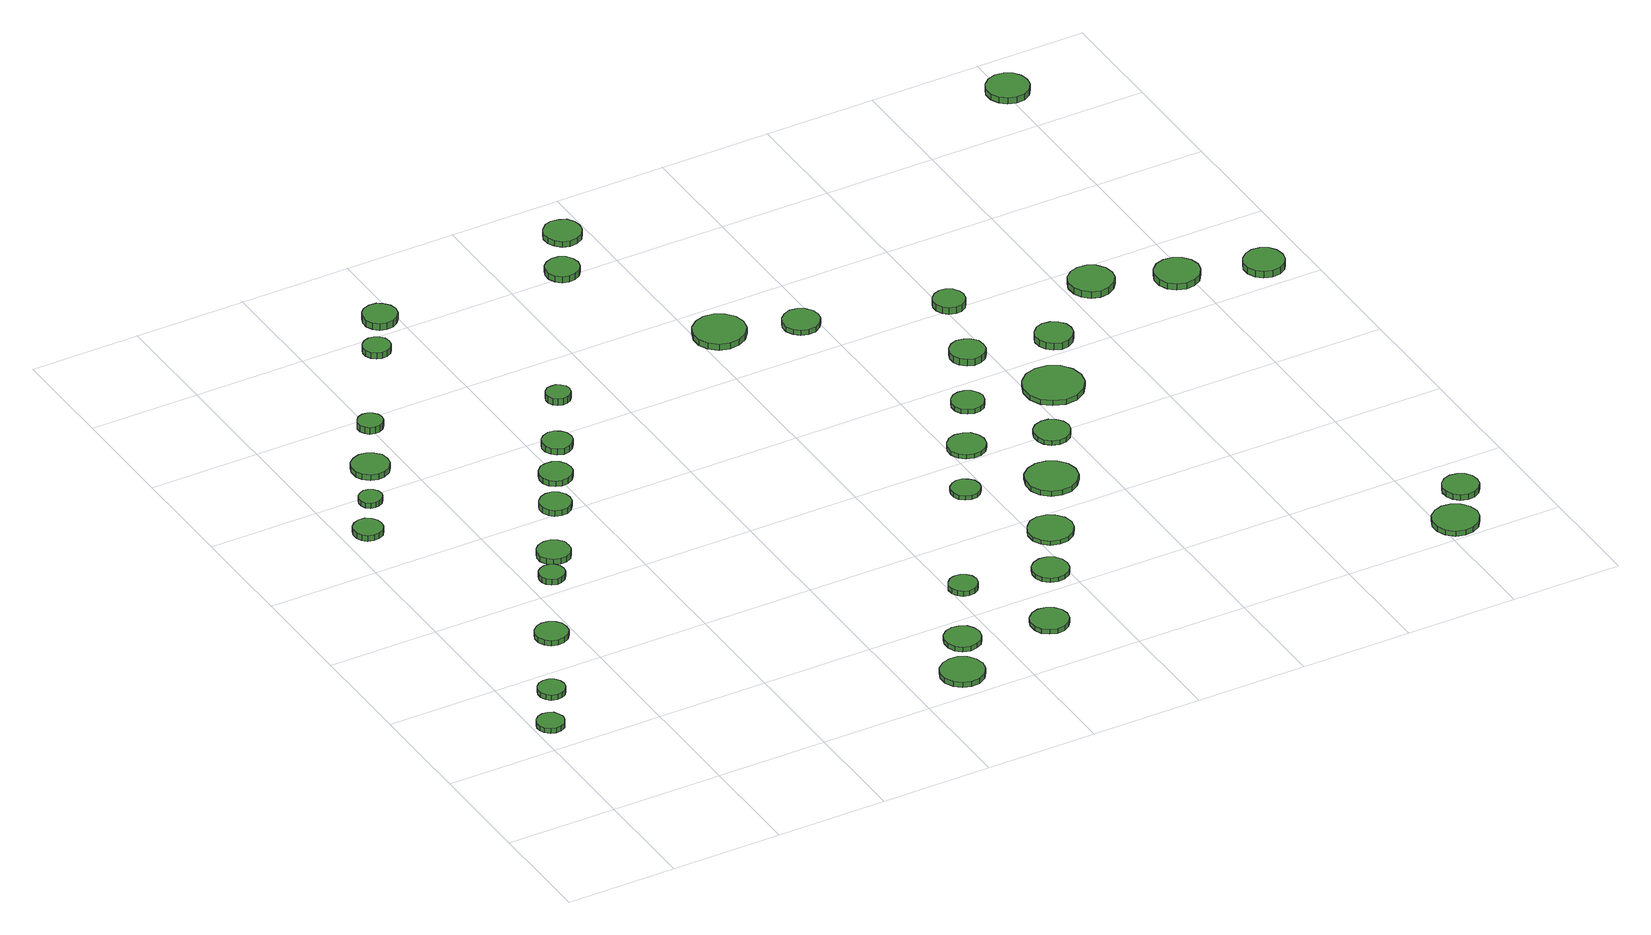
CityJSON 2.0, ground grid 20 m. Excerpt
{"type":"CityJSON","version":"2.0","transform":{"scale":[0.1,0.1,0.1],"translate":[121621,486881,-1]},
"CityObjects":{
"tree1":{"type":"SolitaryVegetationObject","attributes":{"function":"something"},"geometry":[{"type":"MultiSurface","lod":"1","boundaries":[[[0,1,2,3,4,5,6,7,8,9,10,11,12,13,14]],[[15,16,17,18,19,20,21,22,23,24,25,26,27,28,29]],[[0,29,28,1]],[[1,28,27,2]],[[2,27,26,3]],[[3,26,25,4]],[[4,25,24,5]],[[5,24,23,6]],[[6,23,22,7]],[[7,22,21,8]],[[8,21,20,9]],[[9,20,19,10]],[[10,19,18,11]],[[11,18,17,12]],[[12,17,16,13]],[[13,16,15,14]],[[14,15,29,0]]]}]},
"tree2":{"type":"SolitaryVegetationObject","attributes":{"function":"something"},"geometry":[{"type":"MultiSurface","lod":"1","boundaries":[[[30,31,32,33,34,35,36,37,38,39,40,41,42,43,44]],[[45,46,47,48,49,50,51,52,53,54,55,56,57,58,59]],[[30,59,58,31]],[[31,58,57,32]],[[32,57,56,33]],[[33,56,55,34]],[[34,55,54,35]],[[35,54,53,36]],[[36,53,52,37]],[[37,52,51,38]],[[38,51,50,39]],[[39,50,49,40]],[[40,49,48,41]],[[41,48,47,42]],[[42,47,46,43]],[[43,46,45,44]],[[44,45,59,30]]]}]},
"tree3":{"type":"SolitaryVegetationObject","attributes":{"function":"something"},"geometry":[{"type":"MultiSurface","lod":"1","boundaries":[[[60,61,62,63,64,65,66,67,68,69,70,71,72,73,74]],[[75,76,77,78,79,80,81,82,83,84,85,86,87,88,89]],[[60,89,88,61]],[[61,88,87,62]],[[62,87,86,63]],[[63,86,85,64]],[[64,85,84,65]],[[65,84,83,66]],[[66,83,82,67]],[[67,82,81,68]],[[68,81,80,69]],[[69,80,79,70]],[[70,79,78,71]],[[71,78,77,72]],[[72,77,76,73]],[[73,76,75,74]],[[74,75,89,60]]]}]},
"tree4":{"type":"SolitaryVegetationObject","attributes":{"function":"something"},"geometry":[{"type":"MultiSurface","lod":"1","boundaries":[[[90,91,92,93,94,95,96,97,98,99,100,101,102,103,104]],[[105,106,107,108,109,110,111,112,113,114,115,116,117,118,119]],[[90,119,118,91]],[[91,118,117,92]],[[92,117,116,93]],[[93,116,115,94]],[[94,115,114,95]],[[95,114,113,96]],[[96,113,112,97]],[[97,112,111,98]],[[98,111,110,99]],[[99,110,109,100]],[[100,109,108,101]],[[101,108,107,102]],[[102,107,106,103]],[[103,106,105,104]],[[104,105,119,90]]]}]},
"tree5":{"type":"SolitaryVegetationObject","attributes":{"function":"something"},"geometry":[{"type":"MultiSurface","lod":"1","boundaries":[[[120,121,122,123,124,125,126,127,128,129,130,131,132,133,134]],[[135,136,137,138,139,140,141,142,143,144,145,146,147,148,149]],[[120,149,148,121]],[[121,148,147,122]],[[122,147,146,123]],[[123,146,145,124]],[[124,145,144,125]],[[125,144,143,126]],[[126,143,142,127]],[[127,142,141,128]],[[128,141,140,129]],[[129,140,139,130]],[[130,139,138,131]],[[131,138,137,132]],[[132,137,136,133]],[[133,136,135,134]],[[134,135,149,120]]]}]},
"tree6":{"type":"SolitaryVegetationObject","attributes":{"function":"something"},"geometry":[{"type":"MultiSurface","lod":"1","boundaries":[[[150,151,152,153,154,155,156,157,158,159,160,161,162,163,164]],[[165,166,167,168,169,170,171,172,173,174,175,176,177,178,179]],[[150,179,178,151]],[[151,178,177,152]],[[152,177,176,153]],[[153,176,175,154]],[[154,175,174,155]],[[155,174,173,156]],[[156,173,172,157]],[[157,172,171,158]],[[158,171,170,159]],[[159,170,169,160]],[[160,169,168,161]],[[161,168,167,162]],[[162,167,166,163]],[[163,166,165,164]],[[164,165,179,150]]]}]},
"tree7":{"type":"SolitaryVegetationObject","attributes":{"function":"something"},"geometry":[{"type":"MultiSurface","lod":"1","boundaries":[[[180,181,182,183,184,185,186,187,188,189,190,191,192,193,194]],[[195,196,197,198,199,200,201,202,203,204,205,206,207,208,209]],[[180,209,208,181]],[[181,208,207,182]],[[182,207,206,183]],[[183,206,205,184]],[[184,205,204,185]],[[185,204,203,186]],[[186,203,202,187]],[[187,202,201,188]],[[188,201,200,189]],[[189,200,199,190]],[[190,199,198,191]],[[191,198,197,192]],[[192,197,196,193]],[[193,196,195,194]],[[194,195,209,180]]]}]},
"tree8":{"type":"SolitaryVegetationObject","attributes":{"function":"something"},"geometry":[{"type":"MultiSurface","lod":"1","boundaries":[[[210,211,212,213,214,215,216,217,218,219,220,221,222,223,224]],[[225,226,227,228,229,230,231,232,233,234,235,236,237,238,239]],[[210,239,238,211]],[[211,238,237,212]],[[212,237,236,213]],[[213,236,235,214]],[[214,235,234,215]],[[215,234,233,216]],[[216,233,232,217]],[[217,232,231,218]],[[218,231,230,219]],[[219,230,229,220]],[[220,229,228,221]],[[221,228,227,222]],[[222,227,226,223]],[[223,226,225,224]],[[224,225,239,210]]]}]},
"tree9":{"type":"SolitaryVegetationObject","attributes":{"function":"something"},"geometry":[{"type":"MultiSurface","lod":"1","boundaries":[[[240,241,242,243,244,245,246,247,248,249,250,251,252,253,254]],[[255,256,257,258,259,260,261,262,263,264,265,266,267,268,269]],[[240,269,268,241]],[[241,268,267,242]],[[242,267,266,243]],[[243,266,265,244]],[[244,265,264,245]],[[245,264,263,246]],[[246,263,262,247]],[[247,262,261,248]],[[248,261,260,249]],[[249,260,259,250]],[[250,259,258,251]],[[251,258,257,252]],[[252,257,256,253]],[[253,256,255,254]],[[254,255,269,240]]]}]},
"tree10":{"type":"SolitaryVegetationObject","attributes":{"function":"something"},"geometry":[{"type":"MultiSurface","lod":"1","boundaries":[[[270,271,272,273,274,275,276,277,278,279,280,281,282,283,284]],[[285,286,287,288,289,290,291,292,293,294,295,296,297,298,299]],[[270,299,298,271]],[[271,298,297,272]],[[272,297,296,273]],[[273,296,295,274]],[[274,295,294,275]],[[275,294,293,276]],[[276,293,292,277]],[[277,292,291,278]],[[278,291,290,279]],[[279,290,289,280]],[[280,289,288,281]],[[281,288,287,282]],[[282,287,286,283]],[[283,286,285,284]],[[284,285,299,270]]]}]},
"tree11":{"type":"SolitaryVegetationObject","attributes":{"function":"something"},"geometry":[{"type":"MultiSurface","lod":"1","boundaries":[[[300,301,302,303,304,305,306,307,308,309,310,311,312,313,314]],[[315,316,317,318,319,320,321,322,323,324,325,326,327,328,329]],[[300,329,328,301]],[[301,328,327,302]],[[302,327,326,303]],[[303,326,325,304]],[[304,325,324,305]],[[305,324,323,306]],[[306,323,322,307]],[[307,322,321,308]],[[308,321,320,309]],[[309,320,319,310]],[[310,319,318,311]],[[311,318,317,312]],[[312,317,316,313]],[[313,316,315,314]],[[314,315,329,300]]]}]},
"tree12":{"type":"SolitaryVegetationObject","attributes":{"function":"something"},"geometry":[{"type":"MultiSurface","lod":"1","boundaries":[[[330,331,332,333,334,335,336,337,338,339,340,341,342,343,344]],[[345,346,347,348,349,350,351,352,353,354,355,356,357,358,359]],[[330,359,358,331]],[[331,358,357,332]],[[332,357,356,333]],[[333,356,355,334]],[[334,355,354,335]],[[335,354,353,336]],[[336,353,352,337]],[[337,352,351,338]],[[338,351,350,339]],[[339,350,349,340]],[[340,349,348,341]],[[341,348,347,342]],[[342,347,346,343]],[[343,346,345,344]],[[344,345,359,330]]]}]},
"tree13":{"type":"SolitaryVegetationObject","attributes":{"function":"something"},"geometry":[{"type":"MultiSurface","lod":"1","boundaries":[[[360,361,362,363,364,365,366,367,368,369,370,371,372,373,374]],[[375,376,377,378,379,380,381,382,383,384,385,386,387,388,389]],[[360,389,388,361]],[[361,388,387,362]],[[362,387,386,363]],[[363,386,385,364]],[[364,385,384,365]],[[365,384,383,366]],[[366,383,382,367]],[[367,382,381,368]],[[368,381,380,369]],[[369,380,379,370]],[[370,379,378,371]],[[371,378,377,372]],[[372,377,376,373]],[[373,376,375,374]],[[374,375,389,360]]]}]},
"tree14":{"type":"SolitaryVegetationObject","attributes":{"function":"something"},"geometry":[{"type":"MultiSurface","lod":"1","boundaries":[[[390,391,392,393,394,395,396,397,398,399,400,401,402,403,404]],[[405,406,407,408,409,410,411,412,413,414,415,416,417,418,419]],[[390,419,418,391]],[[391,418,417,392]],[[392,417,416,393]],[[393,416,415,394]],[[394,415,414,395]],[[395,414,413,396]],[[396,413,412,397]],[[397,412,411,398]],[[398,411,410,399]],[[399,410,409,400]],[[400,409,408,401]],[[401,408,407,402]],[[402,407,406,403]],[[403,406,405,404]],[[404,405,419,390]]]}]},
"tree15":{"type":"SolitaryVegetationObject","attributes":{"function":"something"},"geometry":[{"type":"MultiSurface","lod":"1","boundaries":[[[420,421,422,423,424,425,426,427,428,429,430,431,432,433,434]],[[435,436,437,438,439,440,441,442,443,444,445,446,447,448,449]],[[420,449,448,421]],[[421,448,447,422]],[[422,447,446,423]],[[423,446,445,424]],[[424,445,444,425]],[[425,444,443,426]],[[426,443,442,427]],[[427,442,441,428]],[[428,441,440,429]],[[429,440,439,430]],[[430,439,438,431]],[[431,438,437,432]],[[432,437,436,433]],[[433,436,435,434]],[[434,435,449,420]]]}]},
"tree16":{"type":"SolitaryVegetationObject","attributes":{"function":"something"},"geometry":[{"type":"MultiSurface","lod":"1","boundaries":[[[450,451,452,453,454,455,456,457,458,459,460,461,462,463,464]],[[465,466,467,468,469,470,471,472,473,474,475,476,477,478,479]],[[450,479,478,451]],[[451,478,477,452]],[[452,477,476,453]],[[453,476,475,454]],[[454,475,474,455]],[[455,474,473,456]],[[456,473,472,457]],[[457,472,471,458]],[[458,471,470,459]],[[459,470,469,460]],[[460,469,468,461]],[[461,468,467,462]],[[462,467,466,463]],[[463,466,465,464]],[[464,465,479,450]]]}]},
"tree17":{"type":"SolitaryVegetationObject","attributes":{"function":"something"},"geometry":[{"type":"MultiSurface","lod":"1","boundaries":[[[480,481,482,483,484,485,486,487,488,489,490,491,492,493,494]],[[495,496,497,498,499,500,501,502,503,504,505,506,507,508,509]],[[480,509,508,481]],[[481,508,507,482]],[[482,507,506,483]],[[483,506,505,484]],[[484,505,504,485]],[[485,504,503,486]],[[486,503,502,487]],[[487,502,501,488]],[[488,501,500,489]],[[489,500,499,490]],[[490,499,498,491]],[[491,498,497,492]],[[492,497,496,493]],[[493,496,495,494]],[[494,495,509,480]]]}]},
"tree18":{"type":"SolitaryVegetationObject","attributes":{"function":"something"},"geometry":[{"type":"MultiSurface","lod":"1","boundaries":[[[510,511,512,513,514,515,516,517,518,519,520,521,522,523,524]],[[525,526,527,528,529,530,531,532,533,534,535,536,537,538,539]],[[510,539,538,511]],[[511,538,537,512]],[[512,537,536,513]],[[513,536,535,514]],[[514,535,534,515]],[[515,534,533,516]],[[516,533,532,517]],[[517,532,531,518]],[[518,531,530,519]],[[519,530,529,520]],[[520,529,528,521]],[[521,528,527,522]],[[522,527,526,523]],[[523,526,525,524]],[[524,525,539,510]]]}]},
"tree19":{"type":"SolitaryVegetationObject","attributes":{"function":"something"},"geometry":[{"type":"MultiSurface","lod":"1","boundaries":[[[540,541,542,543,544,545,546,547,548,549,550,551,552,553,554]],[[555,556,557,558,559,560,561,562,563,564,565,566,567,568,569]],[[540,569,568,541]],[[541,568,567,542]],[[542,567,566,543]],[[543,566,565,544]],[[544,565,564,545]],[[545,564,563,546]],[[546,563,562,547]],[[547,562,561,548]],[[548,561,560,549]],[[549,560,559,550]],[[550,559,558,551]],[[551,558,557,552]],[[552,557,556,553]],[[553,556,555,554]],[[554,555,569,540]]]}]},
"tree20":{"type":"SolitaryVegetationObject","attributes":{"function":"something"},"geometry":[{"type":"MultiSurface","lod":"1","boundaries":[[[570,571,572,573,574,575,576,577,578,579,580,581,582,583,584]],[[585,586,587,588,589,590,591,592,593,594,595,596,597,598,599]],[[570,599,598,571]],[[571,598,597,572]],[[572,597,596,573]],[[573,596,595,574]],[[574,595,594,575]],[[575,594,593,576]],[[576,593,592,577]],[[577,592,591,578]],[[578,591,590,579]],[[579,590,589,580]],[[580,589,588,581]],[[581,588,587,582]],[[582,587,586,583]],[[583,586,585,584]],[[584,585,599,570]]]}]},
"tree21":{"type":"SolitaryVegetationObject","attributes":{"function":"something"},"geometry":[{"type":"MultiSurface","lod":"1","boundaries":[[[600,601,602,603,604,605,606,607,608,609,610,611,612,613,614]],[[615,616,617,618,619,620,621,622,623,624,625,626,627,628,629]],[[600,629,628,601]],[[601,628,627,602]],[[602,627,626,603]],[[603,626,625,604]],[[604,625,624,605]],[[605,624,623,606]],[[606,623,622,607]],[[607,622,621,608]],[[608,621,620,609]],[[609,620,619,610]],[[610,619,618,611]],[[611,618,617,612]],[[612,617,616,613]],[[613,616,615,614]],[[614,615,629,600]]]}]},
"tree22":{"type":"SolitaryVegetationObject","attributes":{"function":"something"},"geometry":[{"type":"MultiSurface","lod":"1","boundaries":[[[630,631,632,633,634,635,636,637,638,639,640,641,642,643,644]],[[645,646,647,648,649,650,651,652,653,654,655,656,657,658,659]],[[630,659,658,631]],[[631,658,657,632]],[[632,657,656,633]],[[633,656,655,634]],[[634,655,654,635]],[[635,654,653,636]],[[636,653,652,637]],[[637,652,651,638]],[[638,651,650,639]],[[639,650,649,640]],[[640,649,648,641]],[[641,648,647,642]],[[642,647,646,643]],[[643,646,645,644]],[[644,645,659,630]]]}]},
"tree23":{"type":"SolitaryVegetationObject","attributes":{"function":"something"},"geometry":[{"type":"MultiSurface","lod":"1","boundaries":[[[660,661,662,663,664,665,666,667,668,669,670,671,672,673,674]],[[675,676,677,678,679,680,681,682,683,684,685,686,687,688,689]],[[660,689,688,661]],[[661,688,687,662]],[[662,687,686,663]],[[663,686,685,664]],[[664,685,684,665]],[[665,684,683,666]],[[666,683,682,667]],[[667,682,681,668]],[[668,681,680,669]],[[669,680,679,670]],[[670,679,678,671]],[[671,678,677,672]],[[672,677,676,673]],[[673,676,675,674]],[[674,675,689,660]]]}]},
"tree24":{"type":"SolitaryVegetationObject","attributes":{"function":"something"},"geometry":[{"type":"MultiSurface","lod":"1","boundaries":[[[690,691,692,693,694,695,696,697,698,699,700,701,702,703,704]],[[705,706,707,708,709,710,711,712,713,714,715,716,717,718,719]],[[690,719,718,691]],[[691,718,717,692]],[[692,717,716,693]],[[693,716,715,694]],[[694,715,714,695]],[[695,714,713,696]],[[696,713,712,697]],[[697,712,711,698]],[[698,711,710,699]],[[699,710,709,700]],[[700,709,708,701]],[[701,708,707,702]],[[702,707,706,703]],[[703,706,705,704]],[[704,705,719,690]]]}]},
"tree25":{"type":"SolitaryVegetationObject","attributes":{"function":"something"},"geometry":[{"type":"MultiSurface","lod":"1","boundaries":[[[720,721,722,723,724,725,726,727,728,729,730,731,732,733,734]],[[735,736,737,738,739,740,741,742,743,744,745,746,747,748,749]],[[720,749,748,721]],[[721,748,747,722]],[[722,747,746,723]],[[723,746,745,724]],[[724,745,744,725]],[[725,744,743,726]],[[726,743,742,727]],[[727,742,741,728]],[[728,741,740,729]],[[729,740,739,730]],[[730,739,738,731]],[[731,738,737,732]],[[732,737,736,733]],[[733,736,735,734]],[[734,735,749,720]]]}]},
"tree26":{"type":"SolitaryVegetationObject","attributes":{"function":"something"},"geometry":[{"type":"MultiSurface","lod":"1","boundaries":[[[750,751,752,753,754,755,756,757,758,759,760,761,762,763,764]],[[765,766,767,768,769,770,771,772,773,774,775,776,777,778,779]],[[750,779,778,751]],[[751,778,777,752]],[[752,777,776,753]],[[753,776,775,754]],[[754,775,774,755]],[[755,774,773,756]],[[756,773,772,757]],[[757,772,771,758]],[[758,771,770,759]],[[759,770,769,760]],[[760,769,768,761]],[[761,768,767,762]],[[762,767,766,763]],[[763,766,765,764]],[[764,765,779,750]]]}]},
"tree27":{"type":"SolitaryVegetationObject","attributes":{"function":"something"},"geometry":[{"type":"MultiSurface","lod":"1","boundaries":[[[780,781,782,783,784,785,786,787,788,789,790,791,792,793,794]],[[795,796,797,798,799,800,801,802,803,804,805,806,807,808,809]],[[780,809,808,781]],[[781,808,807,782]],[[782,807,806,783]],[[783,806,805,784]],[[784,805,804,785]],[[785,804,803,786]],[[786,803,802,787]],[[787,802,801,788]],[[788,801,800,789]],[[789,800,799,790]],[[790,799,798,791]],[[791,798,797,792]],[[792,797,796,793]],[[793,796,795,794]],[[794,795,809,780]]]}]},
"tree28":{"type":"SolitaryVegetationObject","attributes":{"function":"something"},"geometry":[{"type":"MultiSurface","lod":"1","boundaries":[[[810,811,812,813,814,815,816,817,818,819,820,821,822,823,824]],[[825,826,827,828,829,830,831,832,833,834,835,836,837,838,839]],[[810,839,838,811]],[[811,838,837,812]],[[812,837,836,813]],[[813,836,835,814]],[[814,835,834,815]],[[815,834,833,816]],[[816,833,832,817]],[[817,832,831,818]],[[818,831,830,819]],[[819,830,829,820]],[[820,829,828,821]],[[821,828,827,822]],[[822,827,826,823]],[[823,826,825,824]],[[824,825,839,810]]]}]},
"tree29":{"type":"SolitaryVegetationObject","attributes":{"function":"something"},"geometry":[{"type":"MultiSurface","lod":"1","boundaries":[[[840,841,842,843,844,845,846,847,848,849,850,851,852,853,854]],[[855,856,857,858,859,860,861,862,863,864,865,866,867,868,869]],[[840,869,868,841]],[[841,868,867,842]],[[842,867,866,843]],[[843,866,865,844]],[[844,865,864,845]],[[845,864,863,846]],[[846,863,862,847]],[[847,862,861,848]],[[848,861,860,849]],[[849,860,859,850]],[[850,859,858,851]],[[851,858,857,852]],[[852,857,856,853]],[[853,856,855,854]],[[854,855,869,840]]]}]},
"tree30":{"type":"SolitaryVegetationObject","attributes":{"function":"something"},"geometry":[{"type":"MultiSurface","lod":"1","boundaries":[[[870,871,872,873,874,875,876,877,878,879,880,881,882,883,884]],[[885,886,887,888,889,890,891,892,893,894,895,896,897,898,899]],[[870,899,898,871]],[[871,898,897,872]],[[872,897,896,873]],[[873,896,895,874]],[[874,895,894,875]],[[875,894,893,876]],[[876,893,892,877]],[[877,892,891,878]],[[878,891,890,879]],[[879,890,889,880]],[[880,889,888,881]],[[881,888,887,882]],[[882,887,886,883]],[[883,886,885,884]],[[884,885,899,870]]]}]},
"tree31":{"type":"SolitaryVegetationObject","attributes":{"function":"something"},"geometry":[{"type":"MultiSurface","lod":"1","boundaries":[[[900,901,902,903,904,905,906,907,908,909,910,911,912,913,914]],[[915,916,917,918,919,920,921,922,923,924,925,926,927,928,929]],[[900,929,928,901]],[[901,928,927,902]],[[902,927,926,903]],[[903,926,925,904]],[[904,925,924,905]],[[905,924,923,906]],[[906,923,922,907]],[[907,922,921,908]],[[908,921,920,909]],[[909,920,919,910]],[[910,919,918,911]],[[911,918,917,912]],[[912,917,916,913]],[[913,916,915,914]],[[914,915,929,900]]]}]},
"tree32":{"type":"SolitaryVegetationObject","attributes":{"function":"something"},"geometry":[{"type":"MultiSurface","lod":"1","boundaries":[[[930,931,932,933,934,935,936,937,938,939,940,941,942,943,944]],[[945,946,947,948,949,950,951,952,953,954,955,956,957,958,959]],[[930,959,958,931]],[[931,958,957,932]],[[932,957,956,933]],[[933,956,955,934]],[[934,955,954,935]],[[935,954,953,936]],[[936,953,952,937]],[[937,952,951,938]],[[938,951,950,939]],[[939,950,949,940]],[[940,949,948,941]],[[941,948,947,942]],[[942,947,946,943]],[[943,946,945,944]],[[944,945,959,930]]]}]},
"tree33":{"type":"SolitaryVegetationObject","attributes":{"function":"something"},"geometry":[{"type":"MultiSurface","lod":"1","boundaries":[[[960,961,962,963,964,965,966,967,968,969,970,971,972,973,974]],[[975,976,977,978,979,980,981,982,983,984,985,986,987,988,989]],[[960,989,988,961]],[[961,988,987,962]],[[962,987,986,963]],[[963,986,985,964]],[[964,985,984,965]],[[965,984,983,966]],[[966,983,982,967]],[[967,982,981,968]],[[968,981,980,969]],[[969,980,979,970]],[[970,979,978,971]],[[971,978,977,972]],[[972,977,976,973]],[[973,976,975,974]],[[974,975,989,960]]]}]},
"tree34":{"type":"SolitaryVegetationObject","attributes":{"function":"something"},"geometry":[{"type":"MultiSurface","lod":"1","boundaries":[[[990,991,992,993,994,995,996,997,998,999,1000,1001,1002,1003,1004]],[[1005,1006,1007,1008,1009,1010,1011,1012,1013,1014,1015,1016,1017,1018,1019]],[[990,1019,1018,991]],[[991,1018,1017,992]],[[992,1017,1016,993]],[[993,1016,1015,994]],[[994,1015,1014,995]],[[995,1014,1013,996]],[[996,1013,1012,997]],[[997,1012,1011,998]],[[998,1011,1010,999]],[[999,1010,1009,1000]],[[1000,1009,1008,1001]],[[1001,1008,1007,1002]],[[1002,1007,1006,1003]],[[1003,1006,1005,1004]],[[1004,1005,1019,990]]]}]},
"tree35":{"type":"SolitaryVegetationObject","attributes":{"function":"something"},"geometry":[{"type":"MultiSurface","lod":"1","boundaries":[[[1020,1021,1022,1023,1024,1025,1026,1027,1028,1029,1030,1031,1032,1033,1034]],[[1035,1036,1037,1038,1039,1040,1041,1042,1043,1044,1045,1046,1047,1048,1049]],[[1020,1049,1048,1021]],[[1021,1048,1047,1022]],[[1022,1047,1046,1023]],[[1023,1046,1045,1024]],[[1024,1045,1044,1025]],[[1025,1044,1043,1026]],[[1026,1043,1042,1027]],[[1027,1042,1041,1028]],[[1028,1041,1040,1029]],[[1029,1040,1039,1030]],[[1030,1039,1038,1031]],[[1031,1038,1037,1032]],[[1032,1037,1036,1033]],[[1033,1036,1035,1034]],[[1034,1035,1049,1020]]]}]},
"tree36":{"type":"SolitaryVegetationObject","attributes":{"function":"something"},"geometry":[{"type":"MultiSurface","lod":"1","boundaries":[[[1050,1051,1052,1053,1054,1055,1056,1057,1058,1059,1060,1061,1062,1063,1064]],[[1065,1066,1067,1068,1069,1070,1071,1072,1073,1074,1075,1076,1077,1078,1079]],[[1050,1079,1078,1051]],[[1051,1078,1077,1052]],[[1052,1077,1076,1053]],[[1053,1076,1075,1054]],[[1054,1075,1074,1055]],[[1055,1074,1073,1056]],[[1056,1073,1072,1057]],[[1057,1072,1071,1058]],[[1058,1071,1070,1059]],[[1059,1070,1069,1060]],[[1060,1069,1068,1061]],[[1061,1068,1067,1062]],[[1062,1067,1066,1063]],[[1063,1066,1065,1064]],[[1064,1065,1079,1050]]]}]},
"tree37":{"type":"SolitaryVegetationObject","attributes":{"function":"something"},"geometry":[{"type":"MultiSurface","lod":"1","boundaries":[[[1080,1081,1082,1083,1084,1085,1086,1087,1088,1089,1090,1091,1092,1093,1094]],[[1095,1096,1097,1098,1099,1100,1101,1102,1103,1104,1105,1106,1107,1108,1109]],[[1080,1109,1108,1081]],[[1081,1108,1107,1082]],[[1082,1107,1106,1083]],[[1083,1106,1105,1084]],[[1084,1105,1104,1085]],[[1085,1104,1103,1086]],[[1086,1103,1102,1087]],[[1087,1102,1101,1088]],[[1088,1101,1100,1089]],[[1089,1100,1099,1090]],[[1090,1099,1098,1091]],[[1091,1098,1097,1092]],[[1092,1097,1096,1093]],[[1093,1096,1095,1094]],[[1094,1095,1109,1080]]]}]},
"tree38":{"type":"SolitaryVegetationObject","attributes":{"function":"something"},"geometry":[{"type":"MultiSurface","lod":"1","boundaries":[[[1110,1111,1112,1113,1114,1115,1116,1117,1118,1119,1120,1121,1122,1123,1124]],[[1125,1126,1127,1128,1129,1130,1131,1132,1133,1134,1135,1136,1137,1138,1139]],[[1110,1139,1138,1111]],[[1111,1138,1137,1112]],[[1112,1137,1136,1113]],[[1113,1136,1135,1114]],[[1114,1135,1134,1115]],[[1115,1134,1133,1116]],[[1116,1133,1132,1117]],[[1117,1132,1131,1118]],[[1118,1131,1130,1119]],[[1119,1130,1129,1120]],[[1120,1129,1128,1121]],[[1121,1128,1127,1122]],[[1122,1127,1126,1123]],[[1123,1126,1125,1124]],[[1124,1125,1139,1110]]]}]},
"tree39":{"type":"SolitaryVegetationObject","attributes":{"function":"something"},"geometry":[{"type":"MultiSurface","lod":"1","boundaries":[[[1140,1141,1142,1143,1144,1145,1146,1147,1148,1149,1150,1151,1152,1153,1154]],[[1155,1156,1157,1158,1159,1160,1161,1162,1163,1164,1165,1166,1167,1168,1169]],[[1140,1169,1168,1141]],[[1141,1168,1167,1142]],[[1142,1167,1166,1143]],[[1143,1166,1165,1144]],[[1144,1165,1164,1145]],[[1145,1164,1163,1146]],[[1146,1163,1162,1147]],[[1147,1162,1161,1148]],[[1148,1161,1160,1149]],[[1149,1160,1159,1150]],[[1150,1159,1158,1151]],[[1151,1158,1157,1152]],[[1152,1157,1156,1153]],[[1153,1156,1155,1154]],[[1154,1155,1169,1140]]]}]},
"tree40":{"type":"SolitaryVegetationObject","attributes":{"function":"something"},"geometry":[{"type":"MultiSurface","lod":"1","boundaries":[[[1170,1171,1172,1173,1174,1175,1176,1177,1178,1179,1180,1181,1182,1183,1184]],[[1185,1186,1187,1188,1189,1190,1191,1192,1193,1194,1195,1196,1197,1198,1199]],[[1170,1199,1198,1171]],[[1171,1198,1197,1172]],[[1172,1197,1196,1173]],[[1173,1196,1195,1174]],[[1174,1195,1194,1175]],[[1175,1194,1193,1176]],[[1176,1193,1192,1177]],[[1177,1192,1191,1178]],[[1178,1191,1190,1179]],[[1179,1190,1189,1180]],[[1180,1189,1188,1181]],[[1181,1188,1187,1182]],[[1182,1187,1186,1183]],[[1183,1186,1185,1184]],[[1184,1185,1199,1170]]]}]}
},
"vertices":[
[54,266,16],[51,276,16],[46,284,16],[37,289,16],[27,290,16],[18,287,16],[10,280,16],[6,271,16],[6,261,16],[10,252,16],[18,245,16],[27,242,16],[37,243,16],[46,248,16],[51,256,16],[51,256,6],[46,248,6],[37,243,6],[27,242,6],[18,245,6],[10,252,6],[6,261,6],[6,271,6],[10,280,6],[18,287,6],[27,290,6],[37,289,6],[46,284,6],[51,276,6],[54,266,6],
[103,350,16],[101,360,16],[95,368,16],[87,373,16],[77,374,16],[67,371,16],[60,364,16],[56,355,16],[56,345,16],[60,336,16],[67,329,16],[77,326,16],[87,327,16],[95,332,16],[101,340,16],[101,340,6],[95,332,6],[87,327,6],[77,326,6],[67,329,6],[60,336,6],[56,345,6],[56,355,6],[60,364,6],[67,371,6],[77,374,6],[87,373,6],[95,368,6],[101,360,6],[103,350,6],
[189,493,16],[187,505,16],[180,514,16],[169,520,16],[157,522,16],[146,518,16],[137,510,16],[132,499,16],[132,487,16],[137,476,16],[146,468,16],[157,465,16],[169,466,16],[180,472,16],[187,481,16],[187,481,6],[180,472,6],[169,466,6],[157,465,6],[146,468,6],[137,476,6],[132,487,6],[132,499,6],[137,510,6],[146,518,6],[157,522,6],[169,520,6],[180,514,6],[187,505,6],[189,493,6],
[72,908,17],[70,918,17],[64,927,17],[54,933,17],[43,934,17],[33,930,17],[25,923,17],[21,913,17],[21,902,17],[25,892,17],[33,885,17],[43,882,17],[54,883,17],[64,888,17],[70,897,17],[70,897,6],[64,888,6],[54,883,6],[43,882,6],[33,885,6],[25,892,6],[21,902,6],[21,913,6],[25,923,6],[33,930,6],[43,934,6],[54,933,6],[64,927,6],[70,918,6],[72,908,6],
[116,985,16],[114,994,16],[109,1001,16],[101,1005,16],[93,1006,16],[85,1003,16],[78,997,16],[75,990,16],[75,981,16],[78,973,16],[85,967,16],[93,965,16],[101,966,16],[109,970,16],[114,977,16],[114,977,6],[109,970,6],[101,966,6],[93,965,6],[85,967,6],[78,973,6],[75,981,6],[75,990,6],[78,997,6],[85,1003,6],[93,1006,6],[101,1005,6],[109,1001,6],[114,994,6],[116,985,6],
[269,643,17],[267,652,17],[261,660,17],[253,664,17],[244,665,17],[235,662,17],[228,656,17],[224,647,17],[224,638,17],[228,629,17],[235,623,17],[244,620,17],[253,621,17],[261,626,17],[267,633,17],[267,633,6],[261,626,6],[253,621,6],[244,620,6],[235,623,6],[228,629,6],[224,638,6],[224,647,6],[228,656,6],[235,662,6],[244,665,6],[253,664,6],[261,660,6],[267,652,6],[269,643,6],
[174,1067,17],[172,1081,17],[163,1092,17],[151,1099,17],[138,1100,17],[125,1096,17],[114,1087,17],[109,1074,17],[109,1060,17],[114,1048,17],[125,1038,17],[138,1034,17],[151,1036,17],[163,1043,17],[172,1054,17],[172,1054,6],[163,1043,6],[151,1036,6],[138,1034,6],[125,1038,6],[114,1048,6],[109,1060,6],[109,1074,6],[114,1087,6],[125,1096,6],[138,1100,6],[151,1099,6],[163,1092,6],[172,1081,6],[174,1067,6],
[310,698,17],[308,710,17],[301,720,17],[290,726,17],[278,727,17],[266,723,17],[257,715,17],[252,704,17],[252,692,17],[257,681,17],[266,673,17],[278,669,17],[290,670,17],[301,676,17],[308,686,17],[308,686,6],[301,676,6],[290,670,6],[278,669,6],[266,673,6],[257,681,6],[252,692,6],[252,704,6],[257,715,6],[266,723,6],[278,727,6],[290,726,6],[301,720,6],[308,710,6],[310,698,6],
[225,1176,19],[223,1185,19],[217,1192,19],[209,1197,19],[200,1198,19],[191,1195,19],[185,1189,19],[181,1181,19],[181,1171,19],[185,1163,19],[191,1157,19],[200,1154,19],[209,1155,19],[217,1159,19],[223,1167,19],[223,1167,6],[217,1159,6],[209,1155,6],[200,1154,6],[191,1157,6],[185,1163,6],[181,1171,6],[181,1181,6],[185,1189,6],[191,1195,6],[200,1198,6],[209,1197,6],[217,1192,6],[223,1185,6],[225,1176,6],
[381,820,17],[379,831,17],[372,841,17],[362,847,17],[350,848,17],[339,844,17],[331,836,17],[326,826,17],[326,814,17],[331,803,17],[339,796,17],[350,792,17],[362,793,17],[372,799,17],[379,809,17],[379,809,6],[372,799,6],[362,793,6],[350,792,6],[339,796,6],[331,803,6],[326,814,6],[326,826,6],[331,836,6],[339,844,6],[350,848,6],[362,847,6],[372,841,6],[379,831,6],[381,820,6],
[426,896,17],[424,908,17],[417,918,17],[406,924,17],[394,925,17],[383,922,17],[374,913,17],[369,902,17],[369,890,17],[374,879,17],[383,871,17],[394,868,17],[406,869,17],[417,875,17],[424,885,17],[424,885,6],[417,875,6],[406,869,6],[394,868,6],[383,871,6],[374,879,6],[369,890,6],[369,902,6],[374,913,6],[383,922,6],[394,925,6],[406,924,6],[417,918,6],[424,908,6],[426,896,6],
[736,59,16],[732,75,16],[723,88,16],[709,96,16],[693,97,16],[678,92,16],[666,82,16],[659,67,16],[659,51,16],[666,36,16],[678,25,16],[693,20,16],[709,22,16],[723,30,16],[732,43,16],[732,43,6],[723,30,6],[709,22,6],[693,20,6],[678,25,6],[666,36,6],[659,51,6],[659,67,6],[666,82,6],[678,92,6],[693,97,6],[709,96,6],[723,88,6],[732,75,6],[736,59,6],
[345,1362,20],[343,1372,20],[337,1380,20],[328,1385,20],[318,1386,20],[309,1383,20],[301,1376,20],[297,1367,20],[297,1357,20],[301,1348,20],[309,1341,20],[318,1338,20],[328,1339,20],[337,1344,20],[343,1352,20],[343,1352,8],[337,1344,8],[328,1339,8],[318,1338,8],[309,1341,8],[301,1348,8],[297,1357,8],[297,1367,8],[301,1376,8],[309,1383,8],[318,1386,8],[328,1385,8],[337,1380,8],[343,1372,8],[345,1362,8],
[471,974,18],[469,985,18],[462,994,18],[453,1000,18],[442,1001,18],[431,997,18],[423,990,18],[418,980,18],[418,968,18],[423,958,18],[431,951,18],[442,947,18],[453,949,18],[462,954,18],[469,963,18],[469,963,6],[462,954,6],[453,949,6],[442,947,6],[431,951,6],[423,958,6],[418,968,6],[418,980,6],[423,990,6],[431,997,6],[442,1001,6],[453,1000,6],[462,994,6],[469,985,6],[471,974,6],
[777,143,16],[774,156,16],[767,167,16],[755,173,16],[742,175,16],[729,171,16],[719,162,16],[714,150,16],[714,136,16],[719,124,16],[729,115,16],[742,111,16],[755,113,16],[767,119,16],[774,130,16],[774,130,7],[767,119,7],[755,113,7],[742,111,7],[729,115,7],[719,124,7],[714,136,7],[714,150,7],[719,162,7],[729,171,7],[742,175,7],[755,173,7],[767,167,7],[774,156,7],[777,143,7],
[402,1441,19],[399,1453,19],[391,1463,19],[381,1470,19],[368,1471,19],[356,1467,19],[347,1459,19],[342,1447,19],[342,1434,19],[347,1423,19],[356,1414,19],[368,1411,19],[381,1412,19],[391,1418,19],[399,1428,19],[399,1428,6],[391,1418,6],[381,1412,6],[368,1411,6],[356,1414,6],[347,1423,6],[342,1434,6],[342,1447,6],[347,1459,6],[356,1467,6],[368,1471,6],[381,1470,6],[391,1463,6],[399,1453,6],[402,1441,6],
[533,1088,24],[531,1097,24],[525,1104,24],[518,1109,24],[509,1109,24],[500,1107,24],[494,1101,24],[490,1093,24],[490,1084,24],[494,1076,24],[500,1070,24],[509,1067,24],[518,1068,24],[525,1072,24],[531,1079,24],[531,1079,11],[525,1072,11],[518,1068,11],[509,1067,11],[500,1070,11],[494,1076,11],[490,1084,11],[490,1093,11],[494,1101,11],[500,1107,11],[509,1109,11],[518,1109,11],[525,1104,11],[531,1097,11],[533,1088,11],
[848,278,17],[846,289,17],[840,297,17],[831,302,17],[820,303,17],[810,300,17],[803,293,17],[798,284,17],[798,273,17],[803,263,17],[810,256,17],[820,253,17],[831,254,17],[840,260,17],[846,268,17],[846,268,7],[840,260,7],[831,254,7],[820,253,7],[810,256,7],[803,263,7],[798,273,7],[798,284,7],[803,293,7],[810,300,7],[820,303,7],[831,302,7],[840,297,7],[846,289,7],[848,278,7],
[930,118,16],[927,131,16],[919,142,16],[907,149,16],[893,151,16],[880,147,16],[869,137,16],[864,125,16],[864,111,16],[869,98,16],[880,89,16],[893,84,16],[907,86,16],[919,93,16],[927,104,16],[927,104,7],[919,93,7],[907,86,7],[893,84,7],[880,89,7],[869,98,7],[864,111,7],[864,125,7],[869,137,7],[880,147,7],[893,151,7],[907,149,7],[919,142,7],[927,131,7],[930,118,7],
[1004,248,15],[1001,261,15],[994,272,15],[982,279,15],[969,280,15],[956,276,15],[946,267,15],[941,255,15],[941,242,15],[946,229,15],[956,220,15],[969,216,15],[982,218,15],[994,224,15],[1001,235,15],[1001,235,7],[994,224,7],[982,218,7],[969,216,7],[956,220,7],[946,229,7],[941,242,7],[941,255,7],[946,267,7],[956,276,7],[969,280,7],[982,279,7],[994,272,7],[1001,261,7],[1004,248,7],
[991,521,16],[989,532,16],[982,540,16],[973,546,16],[962,547,16],[952,543,16],[944,536,16],[940,526,16],[940,516,16],[944,506,16],[952,499,16],[962,495,16],[973,496,16],[982,502,16],[989,510,16],[989,510,8],[982,502,8],[973,496,8],[962,495,8],[952,499,8],[944,506,8],[940,516,8],[940,526,8],[944,536,8],[952,543,8],[962,547,8],[973,546,8],[982,540,8],[989,532,8],[991,521,8],
[730,1407,22],[727,1420,22],[720,1430,22],[709,1436,22],[697,1437,22],[685,1433,22],[676,1425,22],[671,1414,22],[671,1401,22],[676,1390,22],[685,1381,22],[697,1378,22],[709,1379,22],[720,1385,22],[727,1395,22],[727,1395,10],[720,1385,10],[709,1379,10],[697,1378,10],[685,1381,10],[676,1390,10],[671,1401,10],[671,1414,10],[676,1425,10],[685,1433,10],[697,1437,10],[709,1436,10],[720,1430,10],[727,1420,10],[730,1407,10],
[1070,349,15],[1066,365,15],[1056,379,15],[1042,387,15],[1026,389,15],[1010,384,15],[998,372,15],[991,357,15],[991,341,15],[998,326,15],[1010,315,15],[1026,310,15],[1042,312,15],[1056,320,15],[1066,333,15],[1066,333,7],[1056,320,7],[1042,312,7],[1026,310,7],[1010,315,7],[998,326,7],[991,341,7],[991,357,7],[998,372,7],[1010,384,7],[1026,389,7],[1042,387,7],[1056,379,7],[1066,365,7],[1070,349,7],
[885,1125,18],[881,1143,18],[869,1159,18],[853,1168,18],[834,1170,18],[816,1164,18],[802,1152,18],[794,1134,18],[794,1115,18],[802,1098,18],[816,1085,18],[834,1080,18],[853,1082,18],[869,1091,18],[881,1106,18],[881,1106,6],[869,1091,6],[853,1082,6],[834,1080,6],[816,1085,6],[802,1098,6],[794,1115,6],[794,1134,6],[802,1152,6],[816,1164,6],[834,1170,6],[853,1168,6],[869,1159,6],[881,1143,6],[885,1125,6],
[789,1506,17],[787,1519,17],[779,1531,17],[767,1537,17],[753,1539,17],[740,1535,17],[730,1525,17],[724,1513,17],[724,1499,17],[730,1487,17],[740,1477,17],[753,1473,17],[767,1475,17],[779,1481,17],[787,1493,17],[787,1493,6],[779,1481,6],[767,1475,6],[753,1473,6],[740,1477,6],[730,1487,6],[724,1499,6],[724,1513,6],[730,1525,6],[740,1535,6],[753,1539,6],[767,1537,6],[779,1531,6],[787,1519,6],[789,1506,6],
[1064,633,15],[1061,646,15],[1053,658,15],[1041,664,15],[1027,666,15],[1014,662,15],[1004,652,15],[998,640,15],[998,626,15],[1004,613,15],[1014,604,15],[1027,600,15],[1041,601,15],[1053,608,15],[1061,619,15],[1061,619,7],[1053,608,7],[1041,601,7],[1027,600,7],[1014,604,7],[1004,613,7],[998,626,7],[998,640,7],[1004,652,7],[1014,662,7],[1027,666,7],[1041,664,7],[1053,658,7],[1061,646,7],[1064,633,7],
[1151,479,17],[1147,497,17],[1135,513,17],[1119,522,17],[1100,524,17],[1082,518,17],[1068,506,17],[1061,488,17],[1061,469,17],[1068,452,17],[1082,439,17],[1100,434,17],[1119,436,17],[1135,445,17],[1147,460,17],[1147,460,7],[1135,445,7],[1119,436,7],[1100,434,7],[1082,439,7],[1068,452,7],[1061,469,7],[1061,488,7],[1068,506,7],[1082,518,7],[1100,524,7],[1119,522,7],[1135,513,7],[1147,497,7],[1151,479,7],
[1005,1085,16],[1002,1098,16],[994,1109,16],[982,1116,16],[969,1118,16],[956,1113,16],[946,1104,16],[940,1092,16],[940,1078,16],[946,1066,16],[956,1057,16],[969,1053,16],[982,1054,16],[994,1061,16],[1002,1072,16],[1002,1072,6],[994,1061,6],[982,1054,6],[969,1053,6],[956,1057,6],[946,1066,6],[940,1078,6],[940,1092,6],[946,1104,6],[956,1113,6],[969,1118,6],[982,1116,6],[994,1109,6],[1002,1098,6],[1005,1085,6],
[1125,744,15],[1122,755,15],[1115,765,15],[1105,771,15],[1093,772,15],[1082,769,15],[1073,761,15],[1068,750,15],[1068,738,15],[1073,727,15],[1082,719,15],[1093,715,15],[1105,716,15],[1115,722,15],[1122,732,15],[1122,732,6],[1115,722,6],[1105,716,6],[1093,715,6],[1082,719,6],[1073,727,6],[1068,738,6],[1068,750,6],[1073,761,6],[1082,769,6],[1093,772,6],[1105,771,6],[1115,765,6],[1122,755,6],[1125,744,6],
[1206,599,15],[1203,612,15],[1195,622,15],[1184,629,15],[1171,630,15],[1158,626,15],[1148,617,15],[1143,605,15],[1143,592,15],[1148,580,15],[1158,571,15],[1171,567,15],[1184,568,15],[1195,575,15],[1203,586,15],[1203,586,6],[1195,575,6],[1184,568,6],[1171,567,6],[1158,571,6],[1148,580,6],[1143,592,6],[1143,605,6],[1148,617,6],[1158,626,6],[1171,630,6],[1184,629,6],[1195,622,6],[1203,612,6],[1206,599,6],
[1197,869,19],[1195,882,19],[1187,892,19],[1176,898,19],[1163,900,19],[1151,896,19],[1141,887,19],[1136,875,19],[1136,863,19],[1141,851,19],[1151,842,19],[1163,838,19],[1176,840,19],[1187,846,19],[1195,856,19],[1195,856,6],[1187,846,6],[1176,840,6],[1163,838,6],[1151,842,6],[1141,851,6],[1136,863,6],[1136,875,6],[1141,887,6],[1151,896,6],[1163,900,6],[1176,898,6],[1187,892,6],[1195,882,6],[1197,869,6],
[1296,716,16],[1292,737,16],[1279,755,16],[1260,766,16],[1238,768,16],[1217,762,16],[1201,747,16],[1192,727,16],[1192,705,16],[1201,685,16],[1217,671,16],[1238,664,16],[1260,666,16],[1279,677,16],[1292,695,16],[1292,695,6],[1279,677,6],[1260,666,6],[1238,664,6],[1217,671,6],[1201,685,6],[1192,705,6],[1192,727,6],[1201,747,6],[1217,762,6],[1238,768,6],[1260,766,6],[1279,755,6],[1292,737,6],[1296,716,6],
[1239,1010,22],[1237,1021,22],[1230,1031,22],[1220,1037,22],[1209,1038,22],[1197,1034,22],[1189,1026,22],[1184,1016,22],[1184,1004,22],[1189,994,22],[1197,986,22],[1209,982,22],[1220,983,22],[1230,989,22],[1237,999,22],[1237,999,9],[1230,989,9],[1220,983,9],[1209,982,9],[1197,986,9],[1189,994,9],[1184,1004,9],[1184,1016,9],[1189,1026,9],[1197,1034,9],[1209,1038,9],[1220,1037,9],[1230,1031,9],[1237,1021,9],[1239,1010,9],
[1347,839,20],[1345,852,20],[1336,863,20],[1325,870,20],[1311,872,20],[1298,868,20],[1288,858,20],[1282,846,20],[1282,832,20],[1288,820,20],[1298,811,20],[1311,806,20],[1325,808,20],[1336,815,20],[1345,826,20],[1345,826,7],[1336,815,7],[1325,808,7],[1311,806,7],[1298,811,7],[1288,820,7],[1282,832,7],[1282,846,7],[1288,858,7],[1298,868,7],[1311,872,7],[1325,870,7],[1336,863,7],[1345,852,7],[1347,839,7],
[1669,44,16],[1665,60,16],[1655,74,16],[1640,82,16],[1624,84,16],[1608,79,16],[1595,68,16],[1588,52,16],[1588,35,16],[1595,20,16],[1608,8,16],[1624,3,16],[1640,5,16],[1655,13,16],[1665,27,16],[1665,27,6],[1655,13,6],[1640,5,6],[1624,3,6],[1608,8,6],[1595,20,6],[1588,35,6],[1588,52,6],[1595,68,6],[1608,79,6],[1624,84,6],[1640,82,6],[1655,74,6],[1665,60,6],[1669,44,6],
[1714,123,17],[1712,136,17],[1704,147,17],[1693,153,17],[1680,155,17],[1667,151,17],[1657,142,17],[1652,130,17],[1652,117,17],[1657,105,17],[1667,96,17],[1680,92,17],[1693,93,17],[1704,100,17],[1712,111,17],[1712,111,6],[1704,100,6],[1693,93,6],[1680,92,6],[1667,96,6],[1657,105,6],[1652,117,6],[1652,130,6],[1657,142,6],[1667,151,6],[1680,155,6],[1693,153,6],[1704,147,6],[1712,136,6],[1714,123,6],
[1487,948,19],[1484,964,19],[1474,978,19],[1460,986,19],[1443,988,19],[1428,983,19],[1415,972,19],[1409,957,19],[1409,940,19],[1415,925,19],[1428,914,19],[1443,909,19],[1460,911,19],[1474,919,19],[1484,932,19],[1484,932,6],[1474,919,6],[1460,911,6],[1443,909,6],[1428,914,6],[1415,925,6],[1409,940,6],[1409,957,6],[1415,972,6],[1428,983,6],[1443,988,6],[1460,986,6],[1474,978,6],[1484,964,6],[1487,948,6],
[1624,901,17],[1620,917,17],[1610,930,17],[1596,938,17],[1580,940,17],[1564,935,17],[1552,924,17],[1545,909,17],[1545,892,17],[1552,877,17],[1564,866,17],[1580,861,17],[1596,863,17],[1610,871,17],[1620,885,17],[1620,885,5],[1610,871,5],[1596,863,5],[1580,861,5],[1564,866,5],[1552,877,5],[1545,892,5],[1545,909,5],[1552,924,5],[1564,935,5],[1580,940,5],[1596,938,5],[1610,930,5],[1620,917,5],[1624,901,5],
[1759,855,19],[1756,870,19],[1748,882,19],[1735,889,19],[1720,891,19],[1706,886,19],[1695,876,19],[1689,863,19],[1689,848,19],[1695,834,19],[1706,825,19],[1720,820,19],[1735,821,19],[1748,829,19],[1756,841,19],[1756,841,6],[1748,829,6],[1735,821,6],[1720,820,6],[1706,825,6],[1695,834,6],[1689,848,6],[1689,863,6],[1695,876,6],[1706,886,6],[1720,891,6],[1735,889,6],[1748,882,6],[1756,870,6],[1759,855,6],
[1642,1506,22],[1639,1521,22],[1630,1534,22],[1617,1541,22],[1601,1543,22],[1586,1538,22],[1575,1528,22],[1568,1514,22],[1568,1498,22],[1575,1484,22],[1586,1473,22],[1601,1469,22],[1617,1470,22],[1630,1478,22],[1639,1491,22],[1639,1491,10],[1630,1478,10],[1617,1470,10],[1601,1469,10],[1586,1473,10],[1575,1484,10],[1568,1498,10],[1568,1514,10],[1575,1528,10],[1586,1538,10],[1601,1543,10],[1617,1541,10],[1630,1534,10],[1639,1521,10],[1642,1506,10]
]}
